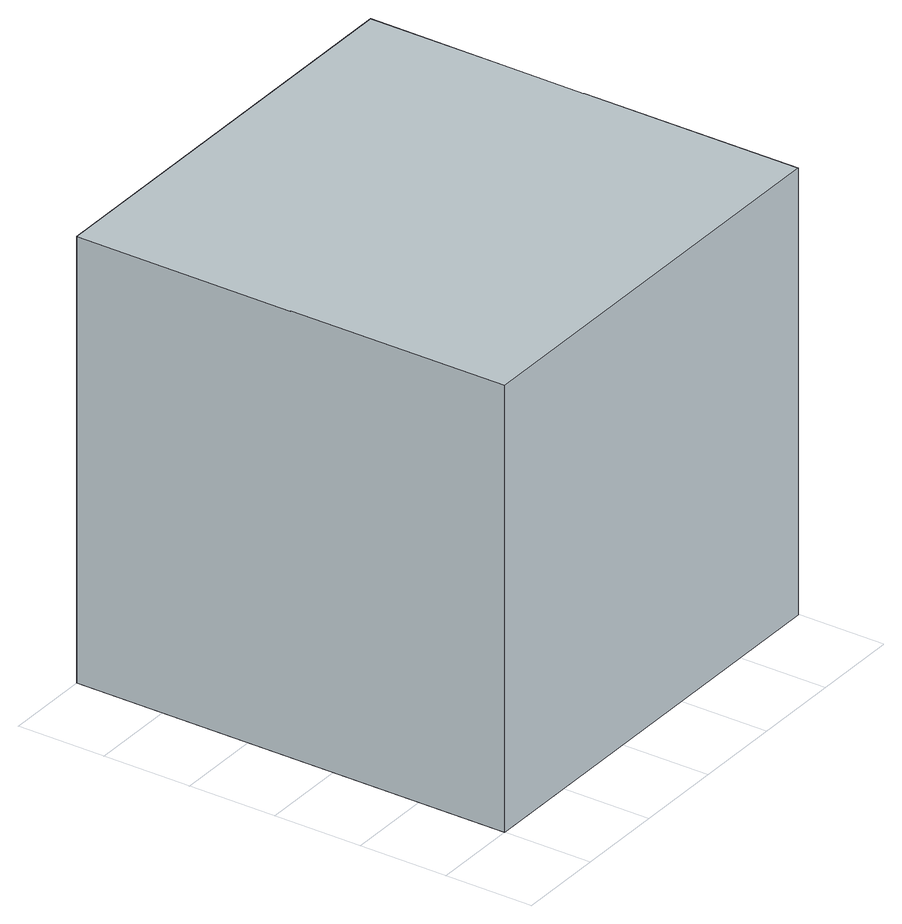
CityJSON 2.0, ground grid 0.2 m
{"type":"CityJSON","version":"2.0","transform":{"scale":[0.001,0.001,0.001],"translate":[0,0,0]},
"CityObjects":{
"object1":{"type":"GenericCityObject","geometry":[{"type":"MultiSurface","lod":"1","boundaries":[[[0,1,2,3]],[[4,5,6,7,8,9,10,11]],[[0,3,5,4]],[[3,2,8,7,6,5]],[[2,1,9,8]],[[1,0,4,11,10,9]]]}]}
},
"vertices":[
[0,0,0],[0,1000,0],[1000,1000,0],[1000,0,0],[0,0,1000],[1000,0,1000],[1000,500,1000],[1000,500,999],[1000,1000,1000],[0,1000,1000],[0,500,999],[0,500,1000]
]}
